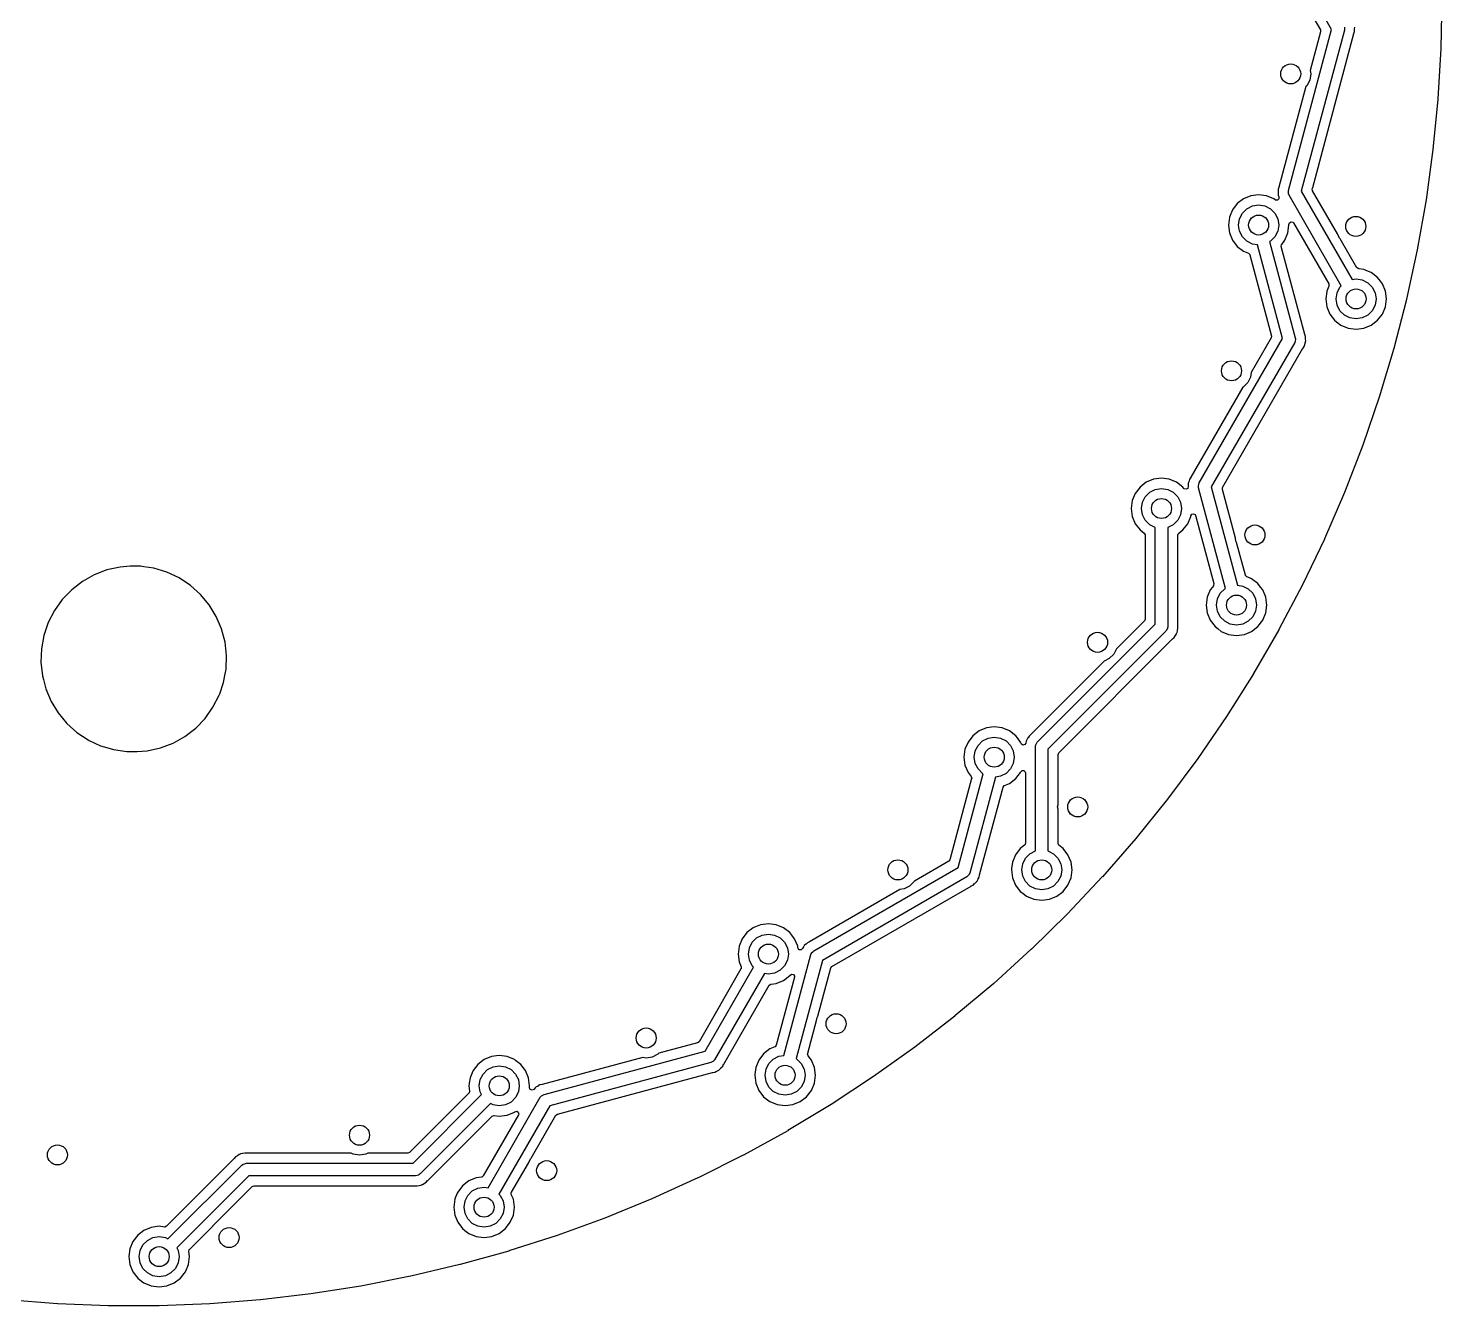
# Model space of a CAD drawing. Extents: x 0.8 to 5.53, y -4.15 to -1.35.
# Drawn here: x 4.417 to 5.529, y -3.529 to -2.524 of the extents above; entities that cross this region are included whole.
import ezdxf

# ---------------------------------------------------------------- set-up
doc = ezdxf.new("R2010")
doc.units = 0
doc.header["$MEASUREMENT"] = 0
doc.layers.add('BLACK', color=7, linetype='CONTINUOUS')

msp = doc.modelspace()

# ---------------------------------------------------------------- linework, layer by layer
at = {"layer": 'BLACK', "linetype": 'CONTINUOUS'}
for p, q in [((5.44219, -2.52504), (5.40405, -2.45899)), ((5.40029, -2.46825), (5.43332, -2.52547)), ((5.52879, -2.50004), (5.52802, -2.53985)), ((5.45226, -2.52319), (5.4522, -2.5244)), ((5.4603, -2.52482), (5.46044, -2.52321)), ((5.40825, -2.65173), (5.44219, -2.52504)), ((5.45223, -2.52562), (5.41828, -2.65231)), ((5.43351, -2.52693), (5.42534, -2.55743)), ((5.42728, -2.64923), (5.45968, -2.52829)), ((5.43332, -2.52547), (5.43351, -2.52693)), ((5.4522, -2.5244), (5.45223, -2.52562)), ((5.45968, -2.52829), (5.45973, -2.52813)), ((5.45973, -2.52813), (5.46029, -2.52661)), ((5.46029, -2.52499), (5.4603, -2.52482)), ((5.46029, -2.52661), (5.46029, -2.52499)), ((5.52801, -2.53993), (5.5257, -2.57969)), ((5.52802, -2.53985), (5.52801, -2.53993)), ((5.42498, -2.56487), (5.42274, -2.56926)), ((5.42575, -2.56), (5.42498, -2.56487)), ((5.42534, -2.55743), (5.42575, -2.56)), ((5.42196, -2.57003), (5.40079, -2.64907)), ((5.42274, -2.56926), (5.42196, -2.57003)), ((5.52569, -2.57976), (5.52184, -2.6194)), ((5.5257, -2.57969), (5.52569, -2.57976)), ((5.52183, -2.61947), (5.51644, -2.65893)), ((5.52184, -2.6194), (5.52183, -2.61947)), ((5.37862, -2.65579), (5.37287, -2.65818)), ((5.38479, -2.65498), (5.37862, -2.65579)), ((5.39097, -2.65579), (5.38479, -2.65498)), ((5.39672, -2.65818), (5.39097, -2.65579)), ((5.40018, -2.65253), (5.40004, -2.65414)), ((5.40004, -2.65414), (5.40012, -2.65445)), ((5.40012, -2.65445), (5.40018, -2.65495)), ((5.40074, -2.64923), (5.40018, -2.65075)), ((5.40018, -2.65075), (5.40018, -2.65236)), ((5.40018, -2.65236), (5.40018, -2.65253)), ((5.40018, -2.65495), (5.40018, -2.65526)), ((5.40018, -2.65526), (5.40073, -2.65678)), ((5.40073, -2.65678), (5.40067, -2.65825)), ((5.40079, -2.64907), (5.40074, -2.64923)), ((5.40822, -2.65417), (5.40827, -2.65295)), ((5.40831, -2.6544), (5.40822, -2.65417)), ((5.40827, -2.65295), (5.40825, -2.65173)), ((5.40831, -2.6545), (5.40831, -2.6544)), ((5.40841, -2.65465), (5.40831, -2.6545)), ((5.40874, -2.65547), (5.40841, -2.65465)), ((5.44979, -2.72657), (5.40874, -2.65547)), ((5.41828, -2.65231), (5.45832, -2.72166)), ((5.42696, -2.65042), (5.42728, -2.64923)), ((5.42715, -2.65189), (5.42696, -2.65042)), ((5.44678, -2.68588), (5.42715, -2.65189)), ((5.36414, -2.6669), (5.36176, -2.67266)), ((5.36793, -2.66197), (5.36414, -2.6669)), ((5.36414, -2.6669), (5.36414, -2.6669)), ((5.36414, -2.6669), (5.36414, -2.6669)), ((5.37287, -2.65818), (5.36793, -2.66197)), ((5.37205, -2.66957), (5.37554, -2.66609)), ((5.37554, -2.66609), (5.37993, -2.66385)), ((5.37993, -2.66385), (5.38479, -2.66308)), ((5.38479, -2.66308), (5.38966, -2.66385)), ((5.38966, -2.66385), (5.39405, -2.66609)), ((5.39405, -2.66609), (5.39753, -2.66957)), ((5.39775, -2.65897), (5.39672, -2.65818)), ((5.39811, -2.65918), (5.39775, -2.65897)), ((5.39958, -2.65925), (5.39811, -2.65918)), ((5.40067, -2.65825), (5.39958, -2.65925)), ((5.51643, -2.659), (5.50951, -2.69822)), ((5.51644, -2.65893), (5.51643, -2.659)), ((5.36176, -2.67266), (5.36095, -2.67883)), ((5.36095, -2.67883), (5.36176, -2.685)), ((5.36905, -2.67883), (5.36982, -2.67396)), ((5.36982, -2.68369), (5.36905, -2.67883)), ((5.36982, -2.67396), (5.37205, -2.66957)), ((5.39753, -2.66957), (5.39977, -2.67396)), ((5.39977, -2.67396), (5.40054, -2.67883)), ((5.40054, -2.67883), (5.39977, -2.68369)), ((5.40783, -2.685), (5.40864, -2.67883)), ((5.40859, -2.67841), (5.40897, -2.67699)), ((5.40864, -2.67883), (5.40859, -2.67841)), ((5.40897, -2.67699), (5.41025, -2.67625)), ((5.41025, -2.67625), (5.41167, -2.67663)), ((5.41167, -2.67663), (5.41217, -2.6772)), ((5.41217, -2.6772), (5.43989, -2.7252)), ((5.36176, -2.685), (5.36414, -2.69075)), ((5.37205, -2.68808), (5.36982, -2.68369)), ((5.37554, -2.69157), (5.37205, -2.68808)), ((5.39753, -2.68808), (5.39405, -2.69157)), ((5.39977, -2.68369), (5.39753, -2.68808)), ((5.40545, -2.69075), (5.40783, -2.685)), ((5.44845, -2.68916), (5.44678, -2.68588)), ((5.44897, -2.68969), (5.44845, -2.68916)), ((5.46208, -2.71239), (5.44897, -2.68969)), ((5.36414, -2.69075), (5.36414, -2.69075)), ((5.36414, -2.69075), (5.36793, -2.69569)), ((5.36793, -2.69569), (5.36797, -2.69572)), ((5.36797, -2.69572), (5.37287, -2.69948)), ((5.37287, -2.69948), (5.3767, -2.70107)), ((5.37993, -2.6938), (5.37554, -2.69157)), ((5.3767, -2.70107), (5.37775, -2.70211)), ((5.38388, -2.69443), (5.37993, -2.6938)), ((5.40361, -2.76805), (5.38388, -2.69443)), ((5.39405, -2.69157), (5.39339, -2.6919)), ((5.39339, -2.6919), (5.41364, -2.76747)), ((5.40259, -2.69572), (5.40278, -2.69425)), ((5.4211, -2.7648), (5.40259, -2.69572)), ((5.40278, -2.69425), (5.40292, -2.69404)), ((5.40292, -2.69404), (5.40545, -2.69075)), ((5.5095, -2.6983), (5.50107, -2.73722)), ((5.50951, -2.69822), (5.5095, -2.6983)), ((5.37775, -2.70211), (5.37783, -2.70235)), ((5.37783, -2.70235), (5.39493, -2.76616)), ((5.46222, -2.7126), (5.46208, -2.71239)), ((5.4635, -2.71334), (5.46222, -2.7126)), ((5.45832, -2.72166), (5.46144, -2.72116)), ((5.46144, -2.72116), (5.46631, -2.72194)), ((5.46761, -2.71388), (5.4635, -2.71334)), ((5.46631, -2.72194), (5.4707, -2.72417)), ((5.47124, -2.71538), (5.46761, -2.71388)), ((5.47337, -2.71626), (5.47124, -2.71538)), ((5.4783, -2.72005), (5.47337, -2.71626)), ((5.47337, -2.71626), (5.47337, -2.71626)), ((5.48064, -2.72309), (5.4783, -2.72005)), ((5.48209, -2.72499), (5.48064, -2.72309)), ((5.43835, -2.73122), (5.4376, -2.73691)), ((5.43841, -2.73074), (5.43835, -2.73122)), ((5.44, -2.72691), (5.43841, -2.73074)), ((5.43989, -2.7252), (5.44008, -2.72667)), ((5.44008, -2.72667), (5.44, -2.72691)), ((5.44569, -2.73691), (5.44647, -2.73205)), ((5.44647, -2.73205), (5.4487, -2.72766)), ((5.4487, -2.72766), (5.44979, -2.72657)), ((5.4707, -2.72417), (5.47418, -2.72766)), ((5.47418, -2.72766), (5.47642, -2.73205)), ((5.47642, -2.73205), (5.47719, -2.73691)), ((5.48448, -2.73074), (5.48209, -2.72499)), ((5.48529, -2.73691), (5.48448, -2.73074)), ((5.4376, -2.73691), (5.43841, -2.74308)), ((5.43841, -2.74308), (5.44079, -2.74884)), ((5.44647, -2.74178), (5.44569, -2.73691)), ((5.4487, -2.74617), (5.44647, -2.74178)), ((5.47642, -2.74178), (5.47418, -2.74617)), ((5.47719, -2.73691), (5.47642, -2.74178)), ((5.48209, -2.74884), (5.48448, -2.74308)), ((5.48448, -2.74308), (5.48529, -2.73691)), ((5.50105, -2.73729), (5.49111, -2.77586)), ((5.50107, -2.73722), (5.50105, -2.73729)), ((5.44079, -2.74884), (5.44079, -2.74884)), ((5.44079, -2.74884), (5.44458, -2.75377)), ((5.44458, -2.75377), (5.44605, -2.7549)), ((5.44605, -2.7549), (5.44952, -2.75756)), ((5.45219, -2.74965), (5.4487, -2.74617)), ((5.45658, -2.75189), (5.45219, -2.74965)), ((5.46144, -2.75266), (5.45658, -2.75189)), ((5.46631, -2.75189), (5.46144, -2.75266)), ((5.4707, -2.74965), (5.46631, -2.75189)), ((5.47418, -2.74617), (5.4707, -2.74965)), ((5.47337, -2.75756), (5.4783, -2.75377)), ((5.4783, -2.75377), (5.48209, -2.74884)), ((5.33803, -2.88163), (5.40361, -2.76805)), ((5.39474, -2.76762), (5.37899, -2.7949)), ((5.39493, -2.76616), (5.39474, -2.76762)), ((5.41364, -2.76747), (5.41374, -2.76834)), ((5.42115, -2.76496), (5.4211, -2.7648)), ((5.4217, -2.76648), (5.42115, -2.76496)), ((5.4217, -2.7681), (5.4217, -2.76648)), ((5.4217, -2.76648), (5.4217, -2.76648)), ((5.42171, -2.76827), (5.4217, -2.7681)), ((5.44952, -2.75756), (5.45527, -2.75995)), ((5.45527, -2.75995), (5.46144, -2.76076)), ((5.46144, -2.76076), (5.46761, -2.75995)), ((5.46761, -2.75995), (5.47337, -2.75756)), ((5.41315, -2.7712), (5.34757, -2.88479)), ((5.35644, -2.88521), (5.41966, -2.77571)), ((5.41344, -2.77002), (5.41315, -2.7712)), ((5.41381, -2.76886), (5.41344, -2.77002)), ((5.41374, -2.76834), (5.4138, -2.76851)), ((5.4138, -2.76851), (5.41378, -2.76861)), ((5.41378, -2.76861), (5.41381, -2.76886)), ((5.41966, -2.77571), (5.41975, -2.77557)), ((5.41975, -2.77557), (5.42068, -2.77424)), ((5.42068, -2.77424), (5.4211, -2.77268)), ((5.4211, -2.77268), (5.42115, -2.77252)), ((5.42115, -2.77252), (5.4217, -2.771)), ((5.4217, -2.77068), (5.42177, -2.77018)), ((5.4217, -2.771), (5.4217, -2.77068)), ((5.42185, -2.76988), (5.42171, -2.76827)), ((5.42177, -2.77018), (5.42185, -2.76988)), ((5.49109, -2.77593), (5.47967, -2.81408)), ((5.49111, -2.77586), (5.49109, -2.77593)), ((5.37844, -2.79835), (5.3762, -2.80274)), ((5.37899, -2.7949), (5.37844, -2.79835)), ((5.37234, -2.80642), (5.33151, -2.87713)), ((5.37272, -2.80622), (5.37234, -2.80642)), ((5.3762, -2.80274), (5.37272, -2.80622)), ((5.47965, -2.81415), (5.46676, -2.85183)), ((5.47967, -2.81408), (5.47965, -2.81415)), ((5.46673, -2.8519), (5.45239, -2.88905)), ((5.46676, -2.85183), (5.46673, -2.8519)), ((5.30219, -2.8787), (5.29644, -2.88108)), ((5.30836, -2.87789), (5.30219, -2.8787)), ((5.31453, -2.8787), (5.30836, -2.87789)), ((5.32028, -2.88108), (5.31453, -2.8787)), ((5.3305, -2.87859), (5.33008, -2.88015)), ((5.33142, -2.87727), (5.3305, -2.87859)), ((5.33151, -2.87713), (5.33142, -2.87727)), ((5.28771, -2.88981), (5.28533, -2.89556)), ((5.2915, -2.88487), (5.28771, -2.88981)), ((5.28771, -2.88981), (5.28771, -2.88981)), ((5.28771, -2.88981), (5.28771, -2.88981)), ((5.29644, -2.88108), (5.2915, -2.88487)), ((5.29562, -2.89248), (5.29911, -2.88899)), ((5.29911, -2.88899), (5.3035, -2.88676)), ((5.3035, -2.88676), (5.30836, -2.88599)), ((5.30836, -2.88599), (5.31323, -2.88676)), ((5.31323, -2.88676), (5.31762, -2.88899)), ((5.31762, -2.88899), (5.3211, -2.89248)), ((5.32522, -2.88487), (5.32028, -2.88108)), ((5.32028, -2.88108), (5.32028, -2.88108)), ((5.32601, -2.8859), (5.32522, -2.88487)), ((5.32522, -2.88487), (5.32522, -2.88487)), ((5.32522, -2.88487), (5.32522, -2.88487)), ((5.3263, -2.88621), (5.32601, -2.8859)), ((5.32771, -2.88665), (5.3263, -2.88621)), ((5.32902, -2.88597), (5.32771, -2.88665)), ((5.32947, -2.88456), (5.32902, -2.88597)), ((5.32941, -2.88265), (5.32933, -2.88296)), ((5.32933, -2.88296), (5.32947, -2.88456)), ((5.32947, -2.88215), (5.32941, -2.88265)), ((5.33003, -2.88031), (5.32947, -2.88183)), ((5.32947, -2.88183), (5.32947, -2.88215)), ((5.33008, -2.88015), (5.33003, -2.88031)), ((5.33737, -2.88398), (5.33774, -2.88282)), ((5.3374, -2.88422), (5.33737, -2.88398)), ((5.33737, -2.88433), (5.3374, -2.88422)), ((5.33743, -2.88449), (5.33737, -2.88433)), ((5.33754, -2.88537), (5.33743, -2.88449)), ((5.35877, -2.9646), (5.33754, -2.88537)), ((5.33774, -2.88282), (5.33803, -2.88163)), ((5.34757, -2.88479), (5.36828, -2.96208)), ((5.35625, -2.88668), (5.35644, -2.88521)), ((5.36651, -2.92498), (5.35625, -2.88668)), ((5.45236, -2.88912), (5.43659, -2.92569)), ((5.45239, -2.88905), (5.45236, -2.88912)), ((5.28533, -2.89556), (5.28452, -2.90174)), ((5.29261, -2.90174), (5.29338, -2.89687)), ((5.29338, -2.89687), (5.29562, -2.89248)), ((5.3211, -2.89248), (5.32334, -2.89687)), ((5.32334, -2.89687), (5.32411, -2.90174)), ((5.28452, -2.90174), (5.28533, -2.90791)), ((5.28533, -2.90791), (5.28771, -2.91366)), ((5.29338, -2.9066), (5.29261, -2.90174)), ((5.29562, -2.91099), (5.29338, -2.9066)), ((5.29911, -2.91448), (5.29562, -2.91099)), ((5.3211, -2.91099), (5.31762, -2.91448)), ((5.32334, -2.9066), (5.3211, -2.91099)), ((5.32411, -2.90174), (5.32334, -2.9066)), ((5.32901, -2.91366), (5.33139, -2.90791)), ((5.33139, -2.90791), (5.33145, -2.90749)), ((5.33145, -2.90749), (5.33219, -2.90621)), ((5.33219, -2.90621), (5.33361, -2.90583)), ((5.33361, -2.90583), (5.33489, -2.90657)), ((5.33489, -2.90657), (5.33523, -2.90725)), ((5.33523, -2.90725), (5.3354, -2.90791)), ((5.3354, -2.90791), (5.34957, -2.96079)), ((5.28771, -2.91366), (5.28771, -2.91366)), ((5.28771, -2.91366), (5.2915, -2.9186)), ((5.2915, -2.9186), (5.2915, -2.9186)), ((5.2915, -2.9186), (5.2915, -2.9186)), ((5.2915, -2.9186), (5.29479, -2.92112)), ((5.29479, -2.92112), (5.29553, -2.9224)), ((5.29553, -2.9224), (5.29555, -2.92265)), ((5.29555, -2.92265), (5.29555, -2.98871)), ((5.30344, -2.91668), (5.29911, -2.91448)), ((5.30344, -2.99278), (5.30344, -2.91668)), ((5.31762, -2.91448), (5.31328, -2.91668)), ((5.31328, -2.91668), (5.31328, -2.99482)), ((5.32118, -2.92265), (5.32174, -2.92129)), ((5.32118, -2.99418), (5.32118, -2.92265)), ((5.32174, -2.92129), (5.32193, -2.92112)), ((5.32193, -2.92112), (5.32522, -2.9186)), ((5.32522, -2.9186), (5.32901, -2.91366)), ((5.3669, -2.92741), (5.36651, -2.92498)), ((5.36746, -2.92852), (5.3669, -2.92741)), ((5.37433, -2.95416), (5.36746, -2.92852)), ((5.43655, -2.92576), (5.41937, -2.96169)), ((5.43659, -2.92569), (5.43655, -2.92576)), ((4.46899, -2.95386), (4.45969, -2.95908)), ((4.47895, -2.95005), (4.46899, -2.95386)), ((4.48936, -2.94773), (4.47895, -2.95005)), ((4.4973, -2.94715), (4.48936, -2.94773)), ((4.49734, -2.94715), (4.4973, -2.94715)), ((4.4973, -2.94715), (4.4973, -2.94715)), ((4.49737, -2.94715), (4.49734, -2.94715)), ((4.50533, -2.94715), (4.49737, -2.94715)), ((4.50797, -2.94753), (4.50533, -2.94715)), ((4.50533, -2.94715), (4.50533, -2.94715)), ((4.51588, -2.9487), (4.50797, -2.94753)), ((4.5261, -2.95177), (4.51588, -2.9487)), ((4.53575, -2.9563), (4.5261, -2.95177)), ((4.54465, -2.96218), (4.53575, -2.9563)), ((4.53575, -2.9563), (4.53575, -2.9563)), ((5.37441, -2.9544), (5.37433, -2.95416)), ((5.37545, -2.95544), (5.37441, -2.9544)), ((5.37752, -2.9563), (5.37545, -2.95544)), ((5.37929, -2.95703), (5.37752, -2.9563)), ((5.38423, -2.96082), (5.37929, -2.95703)), ((4.45125, -2.96559), (4.44385, -2.97327)), ((4.45969, -2.95908), (4.45125, -2.96559)), ((4.55259, -2.9693), (4.54465, -2.96218)), ((5.34671, -2.96576), (5.34433, -2.97151)), ((5.34838, -2.96359), (5.34671, -2.96576)), ((5.34924, -2.96246), (5.34838, -2.96359)), ((5.34938, -2.96225), (5.34924, -2.96246)), ((5.34957, -2.96079), (5.34938, -2.96225)), ((5.35462, -2.96842), (5.35811, -2.96494)), ((5.35811, -2.96494), (5.35877, -2.9646)), ((5.36828, -2.96208), (5.37223, -2.9627)), ((5.37223, -2.9627), (5.37662, -2.96494)), ((5.37662, -2.96494), (5.38011, -2.96842)), ((5.38635, -2.96359), (5.38423, -2.96082)), ((5.38802, -2.96576), (5.38635, -2.96359)), ((5.3904, -2.97151), (5.38802, -2.96576)), ((5.41934, -2.96175), (5.40078, -2.99699)), ((5.41937, -2.96169), (5.41934, -2.96175)), ((4.44385, -2.97327), (4.43765, -2.98195)), ((4.55941, -2.9775), (4.55259, -2.9693)), ((4.56497, -2.9866), (4.55941, -2.9775)), ((5.34433, -2.97151), (5.34352, -2.97768)), ((5.34352, -2.97768), (5.34433, -2.98385)), ((5.35162, -2.97768), (5.35239, -2.97281)), ((5.35239, -2.98255), (5.35162, -2.97768)), ((5.35239, -2.97281), (5.35462, -2.96842)), ((5.38011, -2.96842), (5.38234, -2.97281)), ((5.38234, -2.97281), (5.38311, -2.97768)), ((5.38311, -2.97768), (5.38234, -2.98255)), ((5.39121, -2.97768), (5.3904, -2.97151)), ((5.3904, -2.98385), (5.39121, -2.97768)), ((4.43765, -2.98195), (4.43277, -2.99143)), ((4.56914, -2.99641), (4.56497, -2.9866)), ((5.29498, -2.99008), (5.27288, -3.01218)), ((5.29555, -2.98871), (5.29498, -2.99008)), ((5.34433, -2.98385), (5.34671, -2.9896)), ((5.34671, -2.9896), (5.34671, -2.9896)), ((5.34671, -2.9896), (5.3505, -2.99454)), ((5.35462, -2.98694), (5.35239, -2.98255)), ((5.35811, -2.99042), (5.35462, -2.98694)), ((5.3625, -2.99266), (5.35811, -2.99042)), ((5.37662, -2.99042), (5.37223, -2.99266)), ((5.38011, -2.98694), (5.37662, -2.99042)), ((5.38234, -2.98255), (5.38011, -2.98694)), ((5.38423, -2.99454), (5.38802, -2.9896)), ((5.38802, -2.9896), (5.3904, -2.98385)), ((4.42933, -3.00152), (4.42739, -3.01201)), ((4.43277, -2.99143), (4.42933, -3.00152)), ((4.57183, -3.00673), (4.56914, -2.99641)), ((5.2107, -3.08553), (5.30344, -2.99278)), ((5.31184, -2.9983), (5.2191, -3.09104)), ((5.31243, -2.99723), (5.31184, -2.9983)), ((5.31308, -2.99621), (5.31243, -2.99723)), ((5.31312, -2.99596), (5.31308, -2.99621)), ((5.31317, -2.99587), (5.31312, -2.99596)), ((5.31328, -2.99482), (5.31316, -2.99569)), ((5.31316, -2.99569), (5.31317, -2.99587)), ((5.31914, -3.00179), (5.31923, -3.00164)), ((5.31923, -3.00164), (5.31931, -3.00153)), ((5.31931, -3.00153), (5.32016, -3.00032)), ((5.32016, -3.00032), (5.32024, -3.00001)), ((5.32024, -3.00001), (5.32043, -2.99955)), ((5.32043, -2.99955), (5.32059, -2.99927)), ((5.32059, -2.99927), (5.32087, -2.99768)), ((5.32087, -2.99768), (5.32091, -2.99752)), ((5.32091, -2.99752), (5.32132, -2.99596)), ((5.32118, -2.99435), (5.32118, -2.99418)), ((5.32132, -2.99596), (5.32118, -2.99435)), ((5.3505, -2.99454), (5.35294, -2.99641)), ((5.35294, -2.99641), (5.35544, -2.99833)), ((5.35544, -2.99833), (5.36119, -3.00071)), ((5.36119, -3.00071), (5.36737, -3.00153)), ((5.36737, -2.99343), (5.3625, -2.99266)), ((5.37223, -2.99266), (5.36737, -2.99343)), ((5.36737, -3.00153), (5.37354, -3.00071)), ((5.37354, -3.00071), (5.37929, -2.99833)), ((5.37929, -2.99833), (5.38423, -2.99454)), ((5.40075, -2.99705), (5.38083, -3.03154)), ((5.40078, -2.99699), (5.40075, -2.99705)), ((4.42739, -3.01201), (4.427, -3.02267)), ((4.573, -3.01733), (4.57183, -3.00673)), ((5.22756, -3.09375), (5.31697, -3.00434)), ((5.27288, -3.01218), (5.27082, -3.01622)), ((5.31697, -3.00434), (5.31709, -3.00423)), ((5.31709, -3.00423), (5.31833, -3.00319)), ((5.31833, -3.00319), (5.31914, -3.00179)), ((4.427, -3.02267), (4.42817, -3.03327)), ((4.57261, -3.02799), (4.573, -3.01733)), ((5.2633, -3.02176), (5.20557, -3.07949)), ((5.26734, -3.0197), (5.2633, -3.02176)), ((5.27082, -3.01622), (5.26734, -3.0197)), ((4.42817, -3.03327), (4.42892, -3.03617)), ((4.57067, -3.03848), (4.57169, -3.03297)), ((4.57169, -3.03297), (4.57261, -3.02799)), ((5.38079, -3.03161), (5.35956, -3.0653)), ((5.38083, -3.03154), (5.38079, -3.03161)), ((4.42892, -3.03617), (4.43086, -3.04359)), ((4.43086, -3.04359), (4.43503, -3.0534)), ((4.56762, -3.04742), (4.57067, -3.03848)), ((4.43503, -3.0534), (4.44059, -3.0625)), ((4.56235, -3.05805), (4.56723, -3.04857)), ((4.56723, -3.04857), (4.56762, -3.04742)), ((4.44059, -3.0625), (4.44741, -3.0707)), ((4.54875, -3.07441), (4.55615, -3.06673)), ((4.55615, -3.06673), (4.56235, -3.05805)), ((5.35952, -3.06536), (5.33699, -3.0982)), ((5.35956, -3.0653), (5.35952, -3.06536)), ((4.44741, -3.0707), (4.45535, -3.07782)), ((4.45535, -3.07782), (4.46425, -3.0837)), ((4.54031, -3.08092), (4.54875, -3.07441)), ((5.16492, -3.07661), (5.15998, -3.0804)), ((5.17067, -3.07423), (5.16492, -3.07661)), ((5.17684, -3.07342), (5.17067, -3.07423)), ((5.18301, -3.07423), (5.17684, -3.07342)), ((5.17684, -3.07342), (5.17684, -3.07342)), ((5.18876, -3.07661), (5.18301, -3.07423)), ((5.1937, -3.0804), (5.18876, -3.07661)), ((5.18876, -3.07661), (5.18876, -3.07661)), ((5.20557, -3.07949), (5.20545, -3.0796)), ((4.46425, -3.0837), (4.46425, -3.0837)), ((4.46425, -3.0837), (4.46501, -3.08406)), ((4.46501, -3.08406), (4.4739, -3.08823)), ((4.4739, -3.08823), (4.47963, -3.08995)), ((4.47963, -3.08995), (4.48412, -3.0913)), ((4.51064, -3.09227), (4.52105, -3.08995)), ((4.52105, -3.08995), (4.53101, -3.08614)), ((4.53101, -3.08614), (4.54031, -3.08092)), ((5.15619, -3.08534), (5.15381, -3.09109)), ((5.15998, -3.0804), (5.15619, -3.08534)), ((5.16186, -3.0924), (5.1641, -3.08801)), ((5.1641, -3.08801), (5.16758, -3.08453)), ((5.16758, -3.08453), (5.17197, -3.08229)), ((5.17197, -3.08229), (5.17684, -3.08152)), ((5.17684, -3.08152), (5.18171, -3.08229)), ((5.18171, -3.08229), (5.1861, -3.08453)), ((5.1861, -3.08453), (5.18958, -3.08801)), ((5.18958, -3.08801), (5.19182, -3.0924)), ((5.19501, -3.08211), (5.1937, -3.0804)), ((5.19749, -3.08534), (5.19501, -3.08211)), ((5.19782, -3.08614), (5.19749, -3.08534)), ((5.19799, -3.08654), (5.19782, -3.08614)), ((5.19819, -3.08691), (5.19799, -3.08654)), ((5.19944, -3.0877), (5.19819, -3.08691)), ((5.20088, -3.08738), (5.19944, -3.0877)), ((5.20167, -3.08614), (5.20088, -3.08738)), ((5.20195, -3.08456), (5.20167, -3.08614)), ((5.20211, -3.08428), (5.20195, -3.08456)), ((5.2023, -3.08381), (5.20211, -3.08428)), ((5.20238, -3.08351), (5.2023, -3.08381)), ((5.20331, -3.08218), (5.20238, -3.08351)), ((5.2034, -3.08204), (5.20331, -3.08218)), ((5.20421, -3.08064), (5.2034, -3.08204)), ((5.20545, -3.0796), (5.20421, -3.08064)), ((5.20926, -3.08901), (5.20938, -3.08814)), ((5.20926, -3.17094), (5.20926, -3.08901)), ((5.20937, -3.08796), (5.20942, -3.08787)), ((5.20938, -3.08814), (5.20937, -3.08796)), ((5.20942, -3.08787), (5.20946, -3.08762)), ((5.20946, -3.08762), (5.21011, -3.08659)), ((5.21011, -3.08659), (5.2107, -3.08553)), ((4.48412, -3.0913), (4.48412, -3.0913)), ((4.48412, -3.0913), (4.48412, -3.0913)), ((4.48412, -3.0913), (4.49467, -3.09285)), ((4.49467, -3.09285), (4.50263, -3.09285)), ((4.50263, -3.09285), (4.50266, -3.09285)), ((4.50266, -3.09285), (4.51064, -3.09227)), ((5.15328, -3.09511), (5.15299, -3.09727)), ((5.15299, -3.09727), (5.15381, -3.10344)), ((5.15381, -3.09109), (5.15328, -3.09511)), ((5.16109, -3.09727), (5.16186, -3.0924)), ((5.16186, -3.10213), (5.16109, -3.09727)), ((5.19182, -3.0924), (5.19259, -3.09727)), ((5.19259, -3.09727), (5.19182, -3.10213)), ((5.2191, -3.09104), (5.2191, -3.17094)), ((5.22699, -3.09511), (5.22756, -3.09375)), ((5.22699, -3.13464), (5.22699, -3.09511)), ((5.33695, -3.09826), (5.31317, -3.13021)), ((5.33699, -3.0982), (5.33695, -3.09826)), ((5.14852, -3.18394), (5.16824, -3.11034)), ((5.15381, -3.10344), (5.15619, -3.10919)), ((5.15619, -3.10919), (5.15872, -3.11248)), ((5.15872, -3.11248), (5.1591, -3.11391)), ((5.1641, -3.10652), (5.16186, -3.10213)), ((5.16758, -3.11001), (5.1641, -3.10652)), ((5.16824, -3.11034), (5.16758, -3.11001)), ((5.18171, -3.11224), (5.17775, -3.11287)), ((5.1861, -3.11001), (5.18171, -3.11224)), ((5.18958, -3.10652), (5.1861, -3.11001)), ((5.19182, -3.10213), (5.18958, -3.10652)), ((5.1937, -3.11413), (5.19749, -3.10919)), ((5.19749, -3.10919), (5.19765, -3.1088)), ((5.19765, -3.1088), (5.1987, -3.10776)), ((5.1987, -3.10776), (5.20017, -3.10776)), ((5.20017, -3.10776), (5.20122, -3.1088)), ((5.20122, -3.1088), (5.20136, -3.10954)), ((5.20136, -3.10954), (5.20136, -3.16498)), ((5.15905, -3.11415), (5.14195, -3.17797)), ((5.17775, -3.11287), (5.1575, -3.18845)), ((5.1591, -3.11391), (5.15905, -3.11415)), ((5.16529, -3.18988), (5.18381, -3.12079)), ((5.18381, -3.12079), (5.1847, -3.11962)), ((5.1847, -3.11962), (5.18493, -3.1195)), ((5.18493, -3.1195), (5.18876, -3.11792)), ((5.18876, -3.11792), (5.1937, -3.11413)), ((5.22671, -3.1364), (5.22699, -3.13464)), ((5.31312, -3.13027), (5.28812, -3.16126)), ((5.31317, -3.13021), (5.31312, -3.13027)), ((5.22699, -3.13816), (5.22671, -3.1364)), ((5.22699, -3.16498), (5.22699, -3.13816)), ((5.20061, -3.16651), (5.19732, -3.16903)), ((5.2008, -3.16634), (5.20061, -3.16651)), ((5.20136, -3.16498), (5.2008, -3.16634)), ((5.22701, -3.16523), (5.22699, -3.16498)), ((5.22775, -3.16651), (5.22701, -3.16523)), ((5.23104, -3.16903), (5.22775, -3.16651)), ((5.28807, -3.16132), (5.26189, -3.19133)), ((5.28812, -3.16126), (5.28807, -3.16132)), ((5.14105, -3.17914), (5.11398, -3.19477)), ((5.14195, -3.17797), (5.14105, -3.17914)), ((5.19353, -3.17397), (5.19114, -3.17972)), ((5.19732, -3.16903), (5.19353, -3.17397)), ((5.1992, -3.18103), (5.20144, -3.17664)), ((5.20144, -3.17664), (5.20492, -3.17315)), ((5.20492, -3.17315), (5.20926, -3.17094)), ((5.2191, -3.17094), (5.22343, -3.17315)), ((5.22343, -3.17315), (5.22692, -3.17664)), ((5.22692, -3.17664), (5.22916, -3.18103)), ((5.23483, -3.17397), (5.23104, -3.16903)), ((5.23721, -3.17972), (5.23483, -3.17397)), ((5.03494, -3.24952), (5.14852, -3.18394)), ((5.15605, -3.19056), (5.15521, -3.19144)), ((5.15695, -3.18974), (5.15605, -3.19056)), ((5.15705, -3.18951), (5.15695, -3.18974)), ((5.15712, -3.18944), (5.15705, -3.18951)), ((5.15716, -3.18926), (5.15712, -3.18944)), ((5.1575, -3.18845), (5.15716, -3.18926)), ((5.16498, -3.19163), (5.16526, -3.19004)), ((5.16526, -3.19004), (5.16529, -3.18988)), ((5.19049, -3.1847), (5.19033, -3.18589)), ((5.19033, -3.18589), (5.19114, -3.19207)), ((5.19114, -3.17972), (5.19049, -3.1847)), ((5.19843, -3.18589), (5.1992, -3.18103)), ((5.1992, -3.19076), (5.19843, -3.18589)), ((5.22916, -3.18103), (5.22993, -3.18589)), ((5.22993, -3.18589), (5.22916, -3.19076)), ((5.23802, -3.18589), (5.23721, -3.17972)), ((5.23721, -3.19207), (5.23802, -3.18589)), ((5.10246, -3.20142), (5.03155, -3.24236)), ((5.15521, -3.19144), (5.04162, -3.25702)), ((5.04909, -3.26182), (5.1586, -3.1986)), ((5.10591, -3.20087), (5.10246, -3.20142)), ((5.1103, -3.19863), (5.10591, -3.20087)), ((5.11378, -3.19515), (5.1103, -3.19863)), ((5.11398, -3.19477), (5.11378, -3.19515)), ((5.1586, -3.1986), (5.15875, -3.19852)), ((5.15875, -3.19852), (5.16021, -3.19784)), ((5.16021, -3.19784), (5.16135, -3.1967)), ((5.16135, -3.1967), (5.16148, -3.19658)), ((5.16148, -3.19658), (5.16272, -3.19555)), ((5.16272, -3.19555), (5.16288, -3.19527)), ((5.16288, -3.19527), (5.16318, -3.19487)), ((5.16318, -3.19487), (5.16341, -3.19464)), ((5.16341, -3.19464), (5.16409, -3.19318)), ((5.16409, -3.19318), (5.16417, -3.19303)), ((5.16417, -3.19303), (5.16498, -3.19163)), ((5.19114, -3.19207), (5.19353, -3.19782)), ((5.19353, -3.19782), (5.19355, -3.19784)), ((5.19355, -3.19784), (5.19732, -3.20276)), ((5.20144, -3.19515), (5.1992, -3.19076)), ((5.20492, -3.19863), (5.20144, -3.19515)), ((5.20931, -3.20087), (5.20492, -3.19863)), ((5.21418, -3.20164), (5.20931, -3.20087)), ((5.21904, -3.20087), (5.21418, -3.20164)), ((5.22343, -3.19863), (5.21904, -3.20087)), ((5.22692, -3.19515), (5.22343, -3.19863)), ((5.22916, -3.19076), (5.22692, -3.19515)), ((5.23104, -3.20276), (5.23483, -3.19782)), ((5.26184, -3.19138), (5.23451, -3.22035)), ((5.23483, -3.19782), (5.23721, -3.19207)), ((5.26189, -3.19133), (5.26184, -3.19138)), ((5.19732, -3.20276), (5.19921, -3.20421)), ((5.19921, -3.20421), (5.20225, -3.20654)), ((5.20225, -3.20654), (5.20801, -3.20893)), ((5.20801, -3.20893), (5.21418, -3.20974)), ((5.21418, -3.20974), (5.22035, -3.20893)), ((5.22035, -3.20893), (5.2261, -3.20654)), ((5.2261, -3.20654), (5.23104, -3.20276)), ((5.23446, -3.2204), (5.20602, -3.24829)), ((5.23451, -3.22035), (5.23446, -3.2204)), ((4.98727, -3.23144), (4.98233, -3.23523)), ((4.98825, -3.23104), (4.98727, -3.23144)), ((4.98896, -3.23075), (4.98825, -3.23104)), ((4.99302, -3.22906), (4.98896, -3.23075)), ((4.99919, -3.22825), (4.99302, -3.22906)), ((5.00537, -3.22906), (4.99919, -3.22825)), ((5.01112, -3.23144), (5.00537, -3.22906)), ((5.01606, -3.23523), (5.01112, -3.23144)), ((5.01112, -3.23144), (5.01112, -3.23144)), ((4.97616, -3.24592), (4.97535, -3.25209)), ((4.97854, -3.24017), (4.97616, -3.24592)), ((4.98233, -3.23523), (4.97854, -3.24017)), ((4.98422, -3.24723), (4.98645, -3.24284)), ((4.98645, -3.24284), (4.98994, -3.23935)), ((4.98994, -3.23935), (4.99433, -3.23712)), ((4.99433, -3.23712), (4.99919, -3.23635)), ((4.99919, -3.23635), (5.00406, -3.23712)), ((5.00406, -3.23712), (5.00845, -3.23935)), ((5.00845, -3.23935), (5.01193, -3.24284)), ((5.01193, -3.24284), (5.01417, -3.24723)), ((5.01757, -3.23721), (5.01606, -3.23523)), ((5.01985, -3.24017), (5.01757, -3.23721)), ((5.02223, -3.24592), (5.01985, -3.24017)), ((5.0224, -3.24721), (5.02223, -3.24592)), ((5.02696, -3.24609), (5.02674, -3.24632)), ((5.02727, -3.24569), (5.02696, -3.24609)), ((5.02743, -3.24541), (5.02727, -3.24569)), ((5.02867, -3.24438), (5.02743, -3.24541)), ((5.02879, -3.24426), (5.02867, -3.24438)), ((5.02993, -3.24312), (5.02879, -3.24426)), ((5.0314, -3.24244), (5.02993, -3.24312)), ((5.03155, -3.24236), (5.0314, -3.24244)), ((4.97535, -3.25209), (4.97616, -3.25827)), ((4.98345, -3.25209), (4.98422, -3.24723)), ((4.98422, -3.25696), (4.98345, -3.25209)), ((4.98645, -3.26135), (4.98422, -3.25696)), ((5.01141, -3.33176), (5.03264, -3.25251)), ((5.01417, -3.25696), (5.01193, -3.26135)), ((5.01417, -3.24723), (5.01494, -3.25209)), ((5.01494, -3.25209), (5.01417, -3.25696)), ((5.04162, -3.25702), (5.02092, -3.33429)), ((5.0225, -3.24762), (5.0224, -3.24721)), ((5.02349, -3.24871), (5.0225, -3.24762)), ((5.02497, -3.24877), (5.02349, -3.24871)), ((5.02606, -3.24777), (5.02497, -3.24877)), ((5.02674, -3.24632), (5.02606, -3.24777)), ((5.03264, -3.25251), (5.03299, -3.2517)), ((5.03299, -3.2517), (5.03302, -3.25152)), ((5.03302, -3.25152), (5.0331, -3.25145)), ((5.0331, -3.25145), (5.03319, -3.25122)), ((5.03319, -3.25122), (5.0341, -3.2504)), ((5.0341, -3.2504), (5.03494, -3.24952)), ((5.20597, -3.24834), (5.17648, -3.2751)), ((5.20602, -3.24829), (5.20597, -3.24834)), ((4.97764, -3.2638), (4.94461, -3.32101)), ((4.94941, -3.32848), (4.98754, -3.26244)), ((4.99607, -3.26735), (4.95691, -3.33517)), ((4.97616, -3.25827), (4.97775, -3.2621)), ((4.97775, -3.26358), (4.97764, -3.2638)), ((4.97775, -3.2621), (4.97775, -3.26358)), ((4.98754, -3.26244), (4.98645, -3.26135)), ((4.99919, -3.26784), (4.99607, -3.26735)), ((5.00406, -3.26707), (4.99919, -3.26784)), ((5.00845, -3.26483), (5.00406, -3.26707)), ((5.01193, -3.26135), (5.00845, -3.26483)), ((5.01631, -3.26862), (5.01759, -3.26789)), ((5.01759, -3.26789), (5.01901, -3.26827)), ((5.01901, -3.26827), (5.01975, -3.26955)), ((5.03804, -3.30091), (5.04819, -3.26299)), ((5.04819, -3.26299), (5.04909, -3.26182)), ((4.96612, -3.33502), (4.99983, -3.27662)), ((4.99983, -3.27662), (5.001, -3.27572)), ((5.001, -3.27572), (5.00125, -3.27567)), ((5.00125, -3.27567), (5.00537, -3.27513)), ((5.0197, -3.2703), (5.00536, -3.32384)), ((5.00537, -3.27513), (5.01112, -3.27274)), ((5.01112, -3.27274), (5.01606, -3.26896)), ((5.01606, -3.26896), (5.01631, -3.26862)), ((5.01975, -3.26955), (5.0197, -3.2703)), ((5.17642, -3.27515), (5.14591, -3.30075)), ((5.17648, -3.2751), (5.17642, -3.27515)), ((5.03747, -3.30201), (5.03804, -3.30091)), ((5.14586, -3.3008), (5.11438, -3.32519)), ((5.14591, -3.30075), (5.14586, -3.3008)), ((5.03022, -3.33008), (5.03709, -3.30444)), ((5.03709, -3.30444), (5.03747, -3.30201)), ((4.94343, -3.32191), (4.91307, -3.33005)), ((4.94461, -3.32101), (4.94343, -3.32191)), ((5.00536, -3.32384), (5.00446, -3.32501)), ((4.77561, -3.33502), (4.77067, -3.33881)), ((4.78136, -3.33263), (4.77561, -3.33502)), ((4.78753, -3.33182), (4.78136, -3.33263)), ((4.7937, -3.33263), (4.78753, -3.33182)), ((4.79945, -3.33502), (4.7937, -3.33263)), ((4.80038, -3.33573), (4.79945, -3.33502)), ((4.90047, -3.33342), (4.8213, -3.35464)), ((4.82272, -3.36243), (4.94941, -3.32848)), ((4.90304, -3.33383), (4.90047, -3.33342)), ((4.9079, -3.33306), (4.90304, -3.33383)), ((4.91229, -3.33082), (4.9079, -3.33306)), ((4.91307, -3.33005), (4.91229, -3.33082)), ((4.95691, -3.33517), (4.95637, -3.33586)), ((4.96407, -3.33856), (4.96612, -3.33502)), ((4.99546, -3.3305), (4.99167, -3.33544)), ((5.0004, -3.32671), (4.99546, -3.3305)), ((4.99958, -3.33811), (5.00306, -3.33462)), ((5.00423, -3.32513), (5.0004, -3.32671)), ((5.00306, -3.33462), (5.00745, -3.33239)), ((5.00446, -3.32501), (5.00423, -3.32513)), ((5.00745, -3.33239), (5.01141, -3.33176)), ((5.02092, -3.33429), (5.02158, -3.33462)), ((5.02158, -3.33462), (5.02506, -3.33811)), ((5.03006, -3.33072), (5.03011, -3.33048)), ((5.03045, -3.33215), (5.03006, -3.33072)), ((5.03011, -3.33048), (5.03022, -3.33008)), ((5.03297, -3.33544), (5.03045, -3.33215)), ((5.11432, -3.32524), (5.08192, -3.34839)), ((5.11438, -3.32519), (5.11432, -3.32524)), ((4.76672, -3.34413), (4.7645, -3.3495)), ((4.76688, -3.34374), (4.76672, -3.34413)), ((4.77067, -3.33881), (4.76688, -3.34374)), ((4.76688, -3.34374), (4.76688, -3.34374)), ((4.76688, -3.34374), (4.76688, -3.34374)), ((4.77479, -3.34641), (4.77827, -3.34293)), ((4.77827, -3.34293), (4.78266, -3.34069)), ((4.78266, -3.34069), (4.78753, -3.33992)), ((4.78753, -3.33992), (4.79239, -3.34069)), ((4.79239, -3.34069), (4.79678, -3.34293)), ((4.79678, -3.34293), (4.80027, -3.34641)), ((4.80439, -3.33881), (4.80038, -3.33573)), ((4.80622, -3.34119), (4.80439, -3.33881)), ((4.80818, -3.34374), (4.80622, -3.34119)), ((4.81056, -3.3495), (4.80818, -3.34374)), ((4.95392, -3.33746), (4.82724, -3.37141)), ((4.83321, -3.37798), (4.95535, -3.34525)), ((4.95496, -3.33683), (4.95392, -3.33746)), ((4.95605, -3.33627), (4.95496, -3.33683)), ((4.95535, -3.34525), (4.95551, -3.34522)), ((4.95551, -3.34522), (4.9571, -3.34494)), ((4.9562, -3.33608), (4.95605, -3.33627)), ((4.95629, -3.33602), (4.9562, -3.33608)), ((4.95637, -3.33586), (4.95629, -3.33602)), ((4.9571, -3.34494), (4.9585, -3.34413)), ((4.9585, -3.34413), (4.95865, -3.34405)), ((4.95865, -3.34405), (4.96011, -3.34337)), ((4.96011, -3.34337), (4.96034, -3.34314)), ((4.96034, -3.34314), (4.96074, -3.34284)), ((4.96074, -3.34284), (4.96102, -3.34268)), ((4.96102, -3.34268), (4.96205, -3.34144)), ((4.96205, -3.34144), (4.96217, -3.34132)), ((4.96217, -3.34132), (4.96331, -3.34017)), ((4.96331, -3.34017), (4.96399, -3.33871)), ((4.96331, -3.34017), (4.96331, -3.34017)), ((4.96331, -3.34017), (4.96331, -3.34017)), ((4.96399, -3.33871), (4.96407, -3.33856)), ((4.98929, -3.34119), (4.98856, -3.34671)), ((4.99167, -3.33544), (4.98929, -3.34119)), ((4.99657, -3.34737), (4.99734, -3.3425)), ((4.99734, -3.3425), (4.99958, -3.33811)), ((5.02506, -3.33811), (5.0273, -3.3425)), ((5.0273, -3.3425), (5.02807, -3.34737)), ((5.03535, -3.34119), (5.03297, -3.33544)), ((5.03617, -3.34737), (5.03535, -3.34119)), ((4.76396, -3.35354), (4.76368, -3.35567)), ((4.76368, -3.35567), (4.76422, -3.35978)), ((4.7645, -3.3495), (4.76396, -3.35354)), ((4.77178, -3.35567), (4.77255, -3.3508)), ((4.77255, -3.36053), (4.77178, -3.35567)), ((4.77255, -3.3508), (4.77479, -3.34641)), ((4.80027, -3.34641), (4.80251, -3.3508)), ((4.80251, -3.3508), (4.80328, -3.35567)), ((4.80328, -3.35567), (4.80251, -3.36053)), ((4.81137, -3.35567), (4.81056, -3.3495)), ((4.8112, -3.35696), (4.81137, -3.35567)), ((4.8112, -3.35737), (4.8112, -3.35696)), ((4.81188, -3.35868), (4.8112, -3.35737)), ((4.81563, -3.35721), (4.81459, -3.35845)), ((4.8159, -3.35706), (4.81563, -3.35721)), ((4.8163, -3.35675), (4.8159, -3.35706)), ((4.81653, -3.35652), (4.8163, -3.35675)), ((4.81799, -3.35584), (4.81653, -3.35652)), ((4.81814, -3.35576), (4.81799, -3.35584)), ((4.81954, -3.35496), (4.81814, -3.35576)), ((4.82113, -3.35467), (4.81954, -3.35496)), ((4.8213, -3.35464), (4.82113, -3.35467)), ((4.98856, -3.34671), (4.98847, -3.34737)), ((4.98847, -3.34737), (4.98929, -3.35354)), ((4.98929, -3.35354), (4.99167, -3.35929)), ((4.99734, -3.35223), (4.99657, -3.34737)), ((4.99958, -3.35662), (4.99734, -3.35223)), ((5.00306, -3.36011), (4.99958, -3.35662)), ((5.02506, -3.35662), (5.02158, -3.36011)), ((5.0273, -3.35223), (5.02506, -3.35662)), ((5.02807, -3.34737), (5.0273, -3.35223)), ((5.03297, -3.35929), (5.03535, -3.35354)), ((5.03535, -3.35354), (5.03617, -3.34737)), ((5.08186, -3.34844), (5.04859, -3.37032)), ((5.08192, -3.34839), (5.08186, -3.34844)), ((4.76368, -3.3614), (4.71696, -3.40811)), ((4.71967, -3.41657), (4.77361, -3.36262)), ((4.76384, -3.36121), (4.76368, -3.3614)), ((4.76422, -3.35978), (4.76384, -3.36121)), ((4.77361, -3.36262), (4.77255, -3.36053)), ((4.77867, -3.43584), (4.81973, -3.36472)), ((4.79678, -3.36841), (4.79239, -3.37065)), ((4.80027, -3.36492), (4.79678, -3.36841)), ((4.80251, -3.36053), (4.80027, -3.36492)), ((4.81329, -3.35913), (4.81188, -3.35868)), ((4.81459, -3.35845), (4.81329, -3.35913)), ((4.81973, -3.36472), (4.82027, -3.36403)), ((4.82027, -3.36403), (4.82035, -3.36387)), ((4.82035, -3.36387), (4.82044, -3.36382)), ((4.82044, -3.36382), (4.8206, -3.36362)), ((4.8206, -3.36362), (4.82168, -3.36306)), ((4.82168, -3.36306), (4.82272, -3.36243)), ((4.99167, -3.35929), (4.99167, -3.35929)), ((4.99167, -3.35929), (4.99546, -3.36423)), ((4.99546, -3.36423), (4.99853, -3.36659)), ((4.99853, -3.36659), (5.0004, -3.36802)), ((5.0004, -3.36802), (5.00615, -3.3704)), ((5.00745, -3.36234), (5.00306, -3.36011)), ((5.01232, -3.36311), (5.00745, -3.36234)), ((5.01719, -3.36234), (5.01232, -3.36311)), ((5.02158, -3.36011), (5.01719, -3.36234)), ((5.01849, -3.3704), (5.02424, -3.36802)), ((5.02424, -3.36802), (5.02918, -3.36423)), ((5.02918, -3.36423), (5.03297, -3.35929)), ((4.78057, -3.36958), (4.72519, -3.42497)), ((4.73122, -3.4301), (4.7818, -3.37952)), ((4.80263, -3.37856), (4.77491, -3.42657)), ((4.78266, -3.37065), (4.78057, -3.36958)), ((4.7818, -3.37952), (4.78316, -3.37896)), ((4.78753, -3.37142), (4.78266, -3.37065)), ((4.78316, -3.37896), (4.78341, -3.37897)), ((4.78341, -3.37897), (4.78753, -3.37951)), ((4.82724, -3.37141), (4.7872, -3.44075)), ((4.79239, -3.37065), (4.78753, -3.37142)), ((4.78753, -3.37951), (4.7937, -3.3787)), ((4.7937, -3.3787), (4.79945, -3.37632)), ((4.79945, -3.37632), (4.79978, -3.37606)), ((4.79978, -3.37606), (4.80121, -3.37568)), ((4.80121, -3.37568), (4.80249, -3.37642)), ((4.80249, -3.37642), (4.80287, -3.37785)), ((4.80287, -3.37785), (4.80263, -3.37856)), ((4.81258, -3.41258), (4.83204, -3.37888)), ((4.83204, -3.37888), (4.83321, -3.37798)), ((5.00615, -3.3704), (5.01232, -3.37121)), ((5.01232, -3.37121), (5.01849, -3.3704)), ((5.04852, -3.37036), (5.01443, -3.39094)), ((5.04859, -3.37032), (5.04852, -3.37036)), ((5.01436, -3.39097), (4.97949, -3.41021)), ((5.01443, -3.39094), (5.01436, -3.39097)), ((4.57899, -3.41288), (4.52573, -3.46615)), ((4.57911, -3.41276), (4.57899, -3.41288)), ((4.58015, -3.41152), (4.57911, -3.41276)), ((4.58155, -3.41071), (4.58015, -3.41152)), ((4.58169, -3.41062), (4.58155, -3.41071)), ((4.58301, -3.4097), (4.58169, -3.41062)), ((4.58332, -3.40961), (4.58301, -3.4097)), ((4.58378, -3.40942), (4.58332, -3.40961)), ((4.58406, -3.40926), (4.58378, -3.40942)), ((4.58565, -3.40898), (4.58406, -3.40926)), ((4.58581, -3.40895), (4.58565, -3.40898)), ((4.58738, -3.40853), (4.58581, -3.40895)), ((4.58899, -3.40867), (4.58738, -3.40853)), ((4.58915, -3.40868), (4.58899, -3.40867)), ((4.67109, -3.40868), (4.58915, -3.40868)), ((4.6727, -3.4095), (4.67109, -3.40868)), ((4.67757, -3.41027), (4.6727, -3.4095)), ((4.68244, -3.4095), (4.67757, -3.41027)), ((4.68405, -3.40868), (4.68244, -3.4095)), ((4.7156, -3.40868), (4.68405, -3.40868)), ((4.71696, -3.40811), (4.7156, -3.40868)), ((4.81205, -3.41311), (4.81258, -3.41258)), ((4.97943, -3.41025), (4.94384, -3.42812)), ((4.97949, -3.41021), (4.97943, -3.41025)), ((4.52695, -3.47609), (4.58503, -3.41801)), ((4.58503, -3.41801), (4.58573, -3.41748)), ((4.58573, -3.41748), (4.58585, -3.41735)), ((4.58585, -3.41735), (4.58595, -3.41732)), ((4.58595, -3.41732), (4.58615, -3.41717)), ((4.58615, -3.41717), (4.58734, -3.41691)), ((4.58734, -3.41691), (4.58851, -3.41657)), ((4.58851, -3.41657), (4.71967, -3.41657)), ((4.79711, -3.43938), (4.81038, -3.41639)), ((4.81038, -3.41639), (4.81205, -3.41311)), ((4.59055, -3.42641), (4.53391, -3.48305)), ((4.56599, -3.46213), (4.59325, -3.43487)), ((4.72171, -3.42641), (4.59055, -3.42641)), ((4.59325, -3.43487), (4.59462, -3.43431)), ((4.59462, -3.43431), (4.72106, -3.43431)), ((4.72106, -3.43431), (4.72123, -3.43431)), ((4.72123, -3.43431), (4.72284, -3.43445)), ((4.72287, -3.42607), (4.72171, -3.42641)), ((4.72284, -3.43445), (4.7244, -3.43403)), ((4.72406, -3.42581), (4.72287, -3.42607)), ((4.72426, -3.42566), (4.72406, -3.42581)), ((4.72437, -3.42563), (4.72426, -3.42566)), ((4.72448, -3.4255), (4.72437, -3.42563)), ((4.7244, -3.43403), (4.72457, -3.434)), ((4.72519, -3.42497), (4.72448, -3.4255)), ((4.72457, -3.434), (4.72616, -3.43372)), ((4.72616, -3.43372), (4.72643, -3.43356)), ((4.72643, -3.43356), (4.7269, -3.43337)), ((4.7269, -3.43337), (4.72721, -3.43328)), ((4.72721, -3.43328), (4.72853, -3.43236)), ((4.72853, -3.43236), (4.72867, -3.43227)), ((4.72867, -3.43227), (4.73007, -3.43146)), ((4.73007, -3.43146), (4.73111, -3.43022)), ((4.73111, -3.43022), (4.73122, -3.4301)), ((4.75869, -3.43423), (4.7549, -3.43917)), ((4.76363, -3.43044), (4.75869, -3.43423)), ((4.76938, -3.42806), (4.76363, -3.43044)), ((4.77349, -3.42752), (4.76938, -3.42806)), ((4.77374, -3.42747), (4.77349, -3.42752)), ((4.77491, -3.42657), (4.77374, -3.42747)), ((4.94377, -3.42815), (4.90752, -3.44463)), ((4.94384, -3.42812), (4.94377, -3.42815)), ((4.75252, -3.44492), (4.7517, -3.45109)), ((4.75262, -3.44466), (4.75252, -3.44492)), ((4.75447, -3.44021), (4.75262, -3.44466)), ((4.7549, -3.43917), (4.75447, -3.44021)), ((4.7549, -3.43917), (4.7549, -3.43917)), ((4.7549, -3.43917), (4.7549, -3.43917)), ((4.7598, -3.45109), (4.76057, -3.44622)), ((4.76057, -3.44622), (4.76281, -3.44183)), ((4.76281, -3.44183), (4.76629, -3.43835)), ((4.76629, -3.43835), (4.77068, -3.43611)), ((4.77068, -3.43611), (4.77555, -3.43534)), ((4.77555, -3.43534), (4.77867, -3.43584)), ((4.7872, -3.44075), (4.78829, -3.44183)), ((4.78829, -3.44183), (4.79053, -3.44622)), ((4.79053, -3.44622), (4.7913, -3.45109)), ((4.79699, -3.43961), (4.79711, -3.43938)), ((4.79699, -3.44109), (4.79699, -3.43961)), ((4.79858, -3.44492), (4.79699, -3.44109)), ((4.7994, -3.45109), (4.79858, -3.44492)), ((4.90745, -3.44466), (4.87058, -3.45973)), ((4.90752, -3.44463), (4.90745, -3.44466)), ((4.7517, -3.45109), (4.75252, -3.45726)), ((4.75252, -3.45726), (4.7549, -3.46301)), ((4.76057, -3.45596), (4.7598, -3.45109)), ((4.76281, -3.46035), (4.76057, -3.45596)), ((4.79053, -3.45596), (4.78829, -3.46035)), ((4.7913, -3.45109), (4.79053, -3.45596)), ((4.7962, -3.46301), (4.79858, -3.45726)), ((4.79858, -3.45726), (4.7994, -3.45109)), ((4.51383, -3.46697), (4.50808, -3.46935)), ((4.52, -3.46615), (4.51383, -3.46697)), ((4.52411, -3.4667), (4.52, -3.46615)), ((4.52, -3.46615), (4.52, -3.46615)), ((4.52437, -3.46671), (4.52411, -3.4667)), ((4.52573, -3.46615), (4.52437, -3.46671)), ((4.54385, -3.48427), (4.56213, -3.46599)), ((4.56213, -3.46599), (4.56226, -3.46574)), ((4.56226, -3.46574), (4.56574, -3.46226)), ((4.56574, -3.46226), (4.56599, -3.46213)), ((4.7549, -3.46301), (4.7549, -3.46301)), ((4.7549, -3.46301), (4.75869, -3.46795)), ((4.75869, -3.46795), (4.76051, -3.46935)), ((4.76629, -3.46383), (4.76281, -3.46035)), ((4.77068, -3.46607), (4.76629, -3.46383)), ((4.77555, -3.46684), (4.77068, -3.46607)), ((4.78042, -3.46607), (4.77555, -3.46684)), ((4.78481, -3.46383), (4.78042, -3.46607)), ((4.78829, -3.46035), (4.78481, -3.46383)), ((4.78747, -3.47174), (4.79241, -3.46795)), ((4.79241, -3.46795), (4.7962, -3.46301)), ((4.87051, -3.45975), (4.83309, -3.47337)), ((4.87058, -3.45973), (4.87051, -3.45975)), ((4.49935, -3.47808), (4.49697, -3.48383)), ((4.50314, -3.47314), (4.49935, -3.47808)), ((4.49935, -3.47808), (4.49935, -3.47808)), ((4.49935, -3.47808), (4.49935, -3.47808)), ((4.50808, -3.46935), (4.50314, -3.47314)), ((4.50726, -3.48074), (4.51074, -3.47726)), ((4.51074, -3.47726), (4.51513, -3.47502)), ((4.51513, -3.47502), (4.52, -3.47425)), ((4.52, -3.47425), (4.52487, -3.47502)), ((4.52487, -3.47502), (4.52695, -3.47609)), ((4.76051, -3.46935), (4.76363, -3.47174)), ((4.76363, -3.47174), (4.76938, -3.47412)), ((4.76938, -3.47412), (4.77555, -3.47494)), ((4.77555, -3.47494), (4.78172, -3.47412)), ((4.78172, -3.47412), (4.78747, -3.47174)), ((4.83302, -3.4734), (4.7951, -3.48556)), ((4.83309, -3.47337), (4.83302, -3.4734)), ((4.49697, -3.48383), (4.49615, -3.49)), ((4.49615, -3.49), (4.49697, -3.49617)), ((4.50425, -3.49), (4.50502, -3.48513)), ((4.50502, -3.49487), (4.50425, -3.49)), ((4.50502, -3.48513), (4.50726, -3.48074)), ((4.53391, -3.48305), (4.53498, -3.48513)), ((4.53498, -3.48513), (4.53575, -3.49)), ((4.53575, -3.49), (4.53498, -3.49487)), ((4.54303, -3.49617), (4.54385, -3.49)), ((4.5433, -3.48589), (4.54369, -3.48446)), ((4.54385, -3.49), (4.5433, -3.48589)), ((4.54369, -3.48446), (4.54385, -3.48427)), ((4.79502, -3.48558), (4.75666, -3.49626)), ((4.7951, -3.48556), (4.79502, -3.48558)), ((4.49697, -3.49617), (4.49935, -3.50192)), ((4.49935, -3.50192), (4.49935, -3.50192)), ((4.49935, -3.50192), (4.50314, -3.50686)), ((4.50726, -3.49926), (4.50502, -3.49487)), ((4.51074, -3.50274), (4.50726, -3.49926)), ((4.53274, -3.49926), (4.52926, -3.50274)), ((4.53498, -3.49487), (4.53274, -3.49926)), ((4.53686, -3.50686), (4.54065, -3.50192)), ((4.54065, -3.50192), (4.54303, -3.49617)), ((4.75659, -3.49628), (4.71784, -3.50546)), ((4.75666, -3.49626), (4.75659, -3.49628)), ((4.50314, -3.50686), (4.50621, -3.50922)), ((4.50621, -3.50922), (4.50808, -3.51065)), ((4.50808, -3.51065), (4.51383, -3.51303)), ((4.51513, -3.50498), (4.51074, -3.50274)), ((4.51383, -3.51303), (4.52, -3.51385)), ((4.52, -3.50575), (4.51513, -3.50498)), ((4.52487, -3.50498), (4.52, -3.50575)), ((4.52, -3.51385), (4.52617, -3.51303)), ((4.52926, -3.50274), (4.52487, -3.50498)), ((4.52617, -3.51303), (4.53192, -3.51065)), ((4.53192, -3.51065), (4.53686, -3.50686)), ((4.71776, -3.50548), (4.67868, -3.51315)), ((4.71784, -3.50546), (4.71776, -3.50548)), ((4.44014, -3.52704), (4.40044, -3.52396)), ((4.59956, -3.52396), (4.55986, -3.52704)), ((4.59964, -3.52395), (4.59956, -3.52396)), ((4.63919, -3.51933), (4.59964, -3.52395)), ((4.63926, -3.51932), (4.63919, -3.51933)), ((4.67861, -3.51316), (4.63926, -3.51932)), ((4.67868, -3.51315), (4.67861, -3.51316)), ((4.44022, -3.52705), (4.44014, -3.52704)), ((4.48001, -3.52859), (4.44022, -3.52705)), ((4.48009, -3.52859), (4.48001, -3.52859)), ((4.51991, -3.52859), (4.48009, -3.52859)), ((4.51999, -3.52859), (4.51991, -3.52859)), ((4.55978, -3.52705), (4.51999, -3.52859)), ((4.55986, -3.52704), (4.55978, -3.52705))]:
    msp.add_line(p, q, dxfattribs=at)
at = {"layer": 'BLACK'}
for centre in [(5.41, -2.56), (5.38479, -2.67883), (5.46119, -2.6799), (5.46144, -2.73691), (5.36346, -2.79348), (5.30836, -2.90174), (5.38187, -2.92255), (5.36737, -2.97768), (5.25808, -3.00696), (5.17684, -3.09727), (5.24246, -3.1364), (5.10104, -3.18589), (5.21418, -3.18589), (4.99919, -3.25209), (5.05245, -3.30687), (4.90304, -3.31808), (5.01232, -3.34737), (4.78753, -3.35567), (4.67757, -3.39452), (4.44, -3.41), (4.82479, -3.42237), (4.77555, -3.45109), (4.575, -3.475), (4.52, -3.49)]:
    msp.add_circle(centre, 0.00787, dxfattribs=at)

doc.saveas('drawing.dxf')
